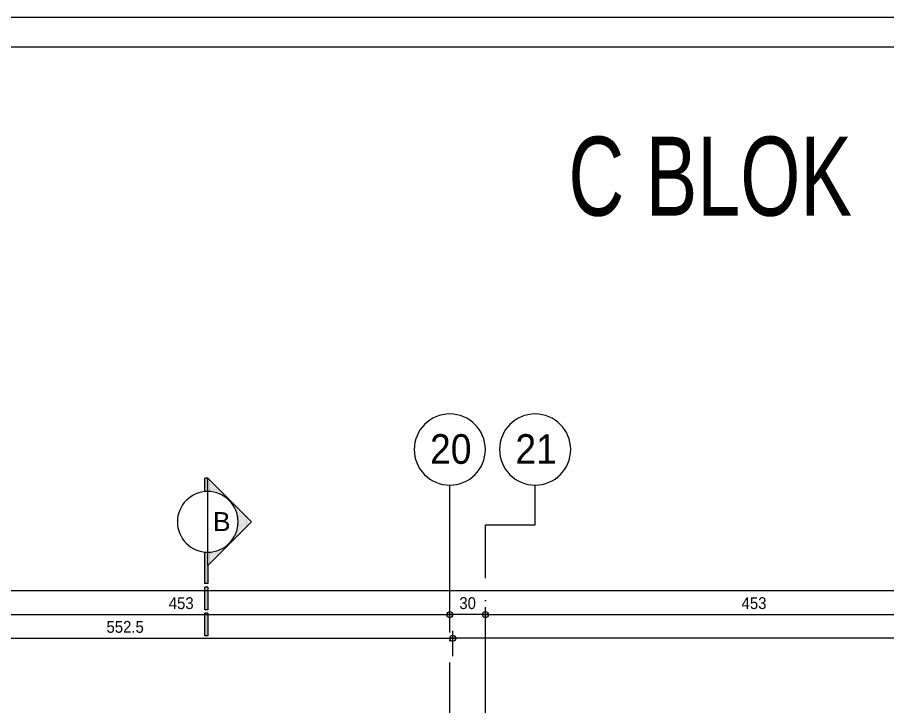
# Model space of a CAD drawing. Extents: x 460786 to 545292, y 30998 to 41694.
# Drawn here: x 480173 to 480907, y 41112 to 41694 of the extents above; entities that cross this region are included whole.
import ezdxf
from ezdxf.enums import TextEntityAlignment as Align

# ---------------------------------------------------------------- set-up
doc = ezdxf.new("R2010")
doc.units = 0
doc.header["$LTSCALE"] = 50
doc.header["$MEASUREMENT"] = 0
doc.header["$PDMODE"] = 35
doc.linetypes.add('DASHDOT', pattern=[5.5, 5, -0.25, 0, -0.25])
doc.layers.get('0').update_dxf_attribs({"linetype": 'CONTINUOUS'})
doc.layers.get('Defpoints').update_dxf_attribs({"linetype": 'CONTINUOUS'})
for name, color, linetype in [('A-Aks Balonu', 2, 'CONTINUOUS'), ('A-Aks Dikey', 12, 'DASHDOT'), ('A-Kesit Yazi', 4, 'CONTINUOUS'), ('A-Lejant', 23, 'CONTINUOUS'), ('A-Olcu DIS Yatay', 8, 'CONTINUOUS'), ('A-Yazı 1', 200, 'CONTINUOUS')]:
    doc.layers.add(name, color=color, linetype=linetype)
doc.styles.get("Standard").update_dxf_attribs({"font": 'arial.ttf', "width": 0.9})
doc.styles.add('STANDARD1', font='arial.ttf')
doc.dimstyles.new('EXIT', dxfattribs={"dimscale": 50, "dimtxt": 0.23, "dimasz": 0.03, "dimexe": 0.125, "dimexo": 0.5, "dimgap": 0.09, "dimtad": 1, "dimzin": 1, "dimdsep": 46, "dimtxsty": 'Standard', "dimblk": 'TICK', "dimcen": 0.2, "dimadec": 0, "dimazin": 0, "dimtfac": 1, "dimtix": 1, "dimtofl": 0, "dimtmove": 2, "dimatfit": 3, "dimldrblk": 'TICK', "dimfxl": 1, "dimtolj": 1, "dimtzin": 1, "dimarcsym": 0})

# ---------------------------------------------------------------- blocks, each defined once
blk = doc.blocks.new('aks')
blk.add_circle((-0.8, 38.6), 60)
at = {"width": 0.9}
blk.add_attdef('AKSNO', text='', height=50, dxfattribs=at).set_placement((-0.8, 38.6), align=Align.MIDDLE_CENTER)
blk = doc.blocks.new('*X5')
at = {"color": 0}
for p, q in [((116.4375, 395.075), (116.4375, 395.075)), ((116.45, 395.075), (116.45, 395.075)), ((116.45625, 395.0875), (116.45625, 395.0875)), ((116.4625, 395.1), (116.4625, 395.1)), ((116.4625, 395.075), (116.4625, 395.075)), ((116.46875, 395.0875), (116.46875, 395.0875)), ((116.475, 395.1), (116.475, 395.1)), ((116.475, 395.075), (116.475, 395.075)), ((116.48125, 395.1125), (116.48125, 395.1125)), ((116.48125, 395.0875), (116.48125, 395.0875)), ((116.4875, 395.125), (116.4875, 395.125)), ((116.4875, 395.1), (116.4875, 395.1)), ((116.4875, 395.075), (116.4875, 395.075)), ((116.49375, 395.1125), (116.49375, 395.1125)), ((116.49375, 395.0875), (116.49375, 395.0875)), ((116.5, 395.125), (116.5, 395.125)), ((116.5, 395.1), (116.5, 395.1)), ((116.5, 395.075), (116.5, 395.075)), ((116.50625, 395.1375), (116.50625, 395.1375)), ((116.50625, 395.1125), (116.50625, 395.1125)), ((116.50625, 395.0875), (116.50625, 395.0875)), ((116.5125, 395.15), (116.5125, 395.15)), ((116.5125, 395.125), (116.5125, 395.125)), ((116.5125, 395.1), (116.5125, 395.1)), ((116.5125, 395.075), (116.5125, 395.075)), ((116.51875, 395.1375), (116.51875, 395.1375)), ((116.51875, 395.1125), (116.51875, 395.1125)), ((116.51875, 395.0875), (116.51875, 395.0875)), ((116.525, 395.15), (116.525, 395.15)), ((116.525, 395.125), (116.525, 395.125)), ((116.525, 395.1), (116.525, 395.1)), ((116.525, 395.075), (116.525, 395.075)), ((116.53125, 395.1625), (116.53125, 395.1625)), ((116.53125, 395.1375), (116.53125, 395.1375)), ((116.53125, 395.1125), (116.53125, 395.1125)), ((116.53125, 395.0875), (116.53125, 395.0875)), ((116.5375, 395.175), (116.5375, 395.175)), ((116.5375, 395.15), (116.5375, 395.15)), ((116.5375, 395.125), (116.5375, 395.125)), ((116.5375, 395.1), (116.5375, 395.1)), ((116.5375, 395.075), (116.5375, 395.075)), ((116.54375, 395.1625), (116.54375, 395.1625)), ((116.54375, 395.1375), (116.54375, 395.1375)), ((116.54375, 395.1125), (116.54375, 395.1125)), ((116.54375, 395.0875), (116.54375, 395.0875)), ((116.55, 395.15), (116.55, 395.15)), ((116.55, 395.125), (116.55, 395.125)), ((116.55, 395.1), (116.55, 395.1)), ((116.55, 395.075), (116.55, 395.075)), ((116.55625, 395.1625), (116.55625, 395.1625)), ((116.55625, 395.1375), (116.55625, 395.1375)), ((116.55625, 395.1125), (116.55625, 395.1125)), ((116.55625, 395.0875), (116.55625, 395.0875)), ((116.5625, 395.15), (116.5625, 395.15)), ((116.5625, 395.125), (116.5625, 395.125)), ((116.5625, 395.1), (116.5625, 395.1)), ((116.5625, 395.075), (116.5625, 395.075)), ((116.56875, 395.1375), (116.56875, 395.1375)), ((116.56875, 395.1125), (116.56875, 395.1125)), ((116.56875, 395.0875), (116.56875, 395.0875)), ((116.575, 395.125), (116.575, 395.125)), ((116.575, 395.1), (116.575, 395.1)), ((116.575, 395.075), (116.575, 395.075)), ((116.58125, 395.1375), (116.58125, 395.1375)), ((116.58125, 395.1125), (116.58125, 395.1125)), ((116.58125, 395.0875), (116.58125, 395.0875)), ((116.5875, 395.125), (116.5875, 395.125)), ((116.5875, 395.1), (116.5875, 395.1)), ((116.5875, 395.075), (116.5875, 395.075)), ((116.59375, 395.1125), (116.59375, 395.1125)), ((116.59375, 395.0875), (116.59375, 395.0875)), ((116.6, 395.1), (116.6, 395.1)), ((116.6, 395.075), (116.6, 395.075)), ((116.60625, 395.1125), (116.60625, 395.1125)), ((116.60625, 395.0875), (116.60625, 395.0875)), ((116.6125, 395.1), (116.6125, 395.1)), ((116.6125, 395.075), (116.6125, 395.075)), ((116.61875, 395.0875), (116.61875, 395.0875)), ((116.625, 395.075), (116.625, 395.075)), ((116.63125, 395.0875), (116.63125, 395.0875)), ((116.6375, 395.075), (116.6375, 395.075)), ((116.3125, 394.95), (116.3125, 394.95)), ((116.325, 394.95), (116.325, 394.95)), ((116.33125, 394.9625), (116.33125, 394.9625)), ((116.3375, 394.975), (116.3375, 394.975)), ((116.34375, 394.9625), (116.34375, 394.9625)), ((116.35, 394.975), (116.35, 394.975)), ((116.35625, 394.9875), (116.35625, 394.9875)), ((116.35625, 394.9625), (116.35625, 394.9625)), ((116.3625, 395), (116.3625, 395)), ((116.3625, 394.975), (116.3625, 394.975)), ((116.36875, 394.9875), (116.36875, 394.9875)), ((116.375, 395), (116.375, 395)), ((116.375, 394.975), (116.375, 394.975)), ((116.38125, 395.0125), (116.38125, 395.0125)), ((116.38125, 394.9875), (116.38125, 394.9875)), ((116.3875, 395.025), (116.3875, 395.025)), ((116.3875, 395), (116.3875, 395)), ((116.39375, 395.0125), (116.39375, 395.0125)), ((116.39375, 394.9875), (116.39375, 394.9875)), ((116.4, 395.025), (116.4, 395.025)), ((116.4, 395), (116.4, 395)), ((116.40625, 395.0375), (116.40625, 395.0375)), ((116.40625, 395.0125), (116.40625, 395.0125)), ((116.40625, 394.9875), (116.40625, 394.9875)), ((116.4125, 395.05), (116.4125, 395.05)), ((116.4125, 395.025), (116.4125, 395.025)), ((116.4125, 395), (116.4125, 395)), ((116.41875, 395.0375), (116.41875, 395.0375)), ((116.41875, 395.0125), (116.41875, 395.0125)), ((116.425, 395.05), (116.425, 395.05)), ((116.425, 395.025), (116.425, 395.025)), ((116.425, 395), (116.425, 395)), ((116.43125, 395.0625), (116.43125, 395.0625)), ((116.43125, 395.0375), (116.43125, 395.0375)), ((116.43125, 395.0125), (116.43125, 395.0125)), ((116.4375, 395.05), (116.4375, 395.05)), ((116.4375, 395.025), (116.4375, 395.025)), ((116.4375, 395), (116.4375, 395)), ((116.44375, 395.0625), (116.44375, 395.0625)), ((116.44375, 395.0375), (116.44375, 395.0375)), ((116.44375, 395.0125), (116.44375, 395.0125)), ((116.45, 395.05), (116.45, 395.05)), ((116.45, 395.025), (116.45, 395.025)), ((116.45, 395), (116.45, 395)), ((116.45625, 395.0625), (116.45625, 395.0625)), ((116.45625, 395.0375), (116.45625, 395.0375)), ((116.45625, 395.0125), (116.45625, 395.0125)), ((116.4625, 395.05), (116.4625, 395.05)), ((116.4625, 395.025), (116.4625, 395.025)), ((116.4625, 395), (116.4625, 395)), ((116.46875, 395.0625), (116.46875, 395.0625)), ((116.46875, 395.0375), (116.46875, 395.0375)), ((116.46875, 395.0125), (116.46875, 395.0125)), ((116.475, 395.05), (116.475, 395.05)), ((116.475, 395.025), (116.475, 395.025)), ((116.48125, 395.0625), (116.48125, 395.0625)), ((116.48125, 395.0375), (116.48125, 395.0375)), ((116.48125, 395.0125), (116.48125, 395.0125)), ((116.4875, 395.05), (116.4875, 395.05)), ((116.4875, 395.025), (116.4875, 395.025)), ((116.49375, 395.0625), (116.49375, 395.0625)), ((116.49375, 395.0375), (116.49375, 395.0375)), ((116.49375, 395.0125), (116.49375, 395.0125)), ((116.5, 395.05), (116.5, 395.05)), ((116.5, 395.025), (116.5, 395.025)), ((116.50625, 395.0625), (116.50625, 395.0625)), ((116.50625, 395.0375), (116.50625, 395.0375)), ((116.50625, 395.0125), (116.50625, 395.0125)), ((116.5125, 395.05), (116.5125, 395.05)), ((116.5125, 395.025), (116.5125, 395.025)), ((116.51875, 395.0625), (116.51875, 395.0625)), ((116.51875, 395.0375), (116.51875, 395.0375)), ((116.51875, 395.0125), (116.51875, 395.0125)), ((116.525, 395.05), (116.525, 395.05)), ((116.525, 395.025), (116.525, 395.025)), ((116.53125, 395.0625), (116.53125, 395.0625)), ((116.53125, 395.0375), (116.53125, 395.0375)), ((116.53125, 395.0125), (116.53125, 395.0125)), ((116.5375, 395.05), (116.5375, 395.05)), ((116.5375, 395.025), (116.5375, 395.025)), ((116.54375, 395.0625), (116.54375, 395.0625)), ((116.54375, 395.0375), (116.54375, 395.0375)), ((116.54375, 395.0125), (116.54375, 395.0125)), ((116.55, 395.05), (116.55, 395.05)), ((116.55, 395.025), (116.55, 395.025)), ((116.55625, 395.0625), (116.55625, 395.0625)), ((116.55625, 395.0375), (116.55625, 395.0375)), ((116.55625, 395.0125), (116.55625, 395.0125)), ((116.5625, 395.05), (116.5625, 395.05)), ((116.5625, 395.025), (116.5625, 395.025)), ((116.56875, 395.0625), (116.56875, 395.0625)), ((116.56875, 395.0375), (116.56875, 395.0375)), ((116.56875, 395.0125), (116.56875, 395.0125)), ((116.575, 395.05), (116.575, 395.05)), ((116.575, 395.025), (116.575, 395.025)), ((116.58125, 395.0625), (116.58125, 395.0625)), ((116.58125, 395.0375), (116.58125, 395.0375)), ((116.58125, 395.0125), (116.58125, 395.0125)), ((116.5875, 395.05), (116.5875, 395.05)), ((116.5875, 395.025), (116.5875, 395.025)), ((116.59375, 395.0625), (116.59375, 395.0625)), ((116.59375, 395.0375), (116.59375, 395.0375)), ((116.59375, 395.0125), (116.59375, 395.0125)), ((116.6, 395.05), (116.6, 395.05)), ((116.6, 395.025), (116.6, 395.025)), ((116.60625, 395.0625), (116.60625, 395.0625)), ((116.60625, 395.0375), (116.60625, 395.0375)), ((116.60625, 395.0125), (116.60625, 395.0125)), ((116.6125, 395.05), (116.6125, 395.05)), ((116.6125, 395.025), (116.6125, 395.025)), ((116.61875, 395.0625), (116.61875, 395.0625)), ((116.61875, 395.0375), (116.61875, 395.0375)), ((116.61875, 395.0125), (116.61875, 395.0125)), ((116.625, 395.05), (116.625, 395.05)), ((116.625, 395.025), (116.625, 395.025)), ((116.625, 395), (116.625, 395)), ((116.63125, 395.0625), (116.63125, 395.0625)), ((116.63125, 395.0375), (116.63125, 395.0375)), ((116.63125, 395.0125), (116.63125, 395.0125)), ((116.6375, 395.05), (116.6375, 395.05)), ((116.6375, 395.025), (116.6375, 395.025)), ((116.6375, 395), (116.6375, 395)), ((116.64375, 395.0625), (116.64375, 395.0625)), ((116.64375, 395.0375), (116.64375, 395.0375)), ((116.64375, 395.0125), (116.64375, 395.0125)), ((116.65, 395.05), (116.65, 395.05)), ((116.65, 395.025), (116.65, 395.025)), ((116.65, 395), (116.65, 395)), ((116.65625, 395.0625), (116.65625, 395.0625)), ((116.65625, 395.0375), (116.65625, 395.0375)), ((116.65625, 395.0125), (116.65625, 395.0125)), ((116.6625, 395.05), (116.6625, 395.05)), ((116.6625, 395.025), (116.6625, 395.025)), ((116.6625, 395), (116.6625, 395)), ((116.66875, 395.0375), (116.66875, 395.0375)), ((116.66875, 395.0125), (116.66875, 395.0125)), ((116.66875, 394.9875), (116.66875, 394.9875)), ((116.675, 395.025), (116.675, 395.025)), ((116.675, 395), (116.675, 395)), ((116.68125, 395.0375), (116.68125, 395.0375)), ((116.68125, 395.0125), (116.68125, 395.0125)), ((116.68125, 394.9875), (116.68125, 394.9875)), ((116.6875, 395.025), (116.6875, 395.025)), ((116.6875, 395), (116.6875, 395)), ((116.69375, 395.0125), (116.69375, 395.0125)), ((116.69375, 394.9875), (116.69375, 394.9875)), ((116.7, 395), (116.7, 395)), ((116.70625, 395.0125), (116.70625, 395.0125)), ((116.70625, 394.9875), (116.70625, 394.9875)), ((116.7125, 395), (116.7125, 395)), ((116.7125, 394.975), (116.7125, 394.975)), ((116.71875, 394.9875), (116.71875, 394.9875)), ((116.725, 394.975), (116.725, 394.975)), ((116.73125, 394.9875), (116.73125, 394.9875)), ((116.73125, 394.9625), (116.73125, 394.9625)), ((116.7375, 394.975), (116.7375, 394.975)), ((116.74375, 394.9625), (116.74375, 394.9625)), ((116.75, 394.95), (116.75, 394.95)), ((116.75625, 394.9625), (116.75625, 394.9625)), ((116.7625, 394.95), (116.7625, 394.95)), ((116.20625, 394.8375), (116.20625, 394.8375)), ((116.2125, 394.85), (116.2125, 394.85)), ((116.23125, 394.8625), (116.23125, 394.8625)), ((116.2375, 394.875), (116.2375, 394.875)), ((116.25625, 394.8875), (116.25625, 394.8875)), ((116.2625, 394.9), (116.2625, 394.9)), ((116.28125, 394.9125), (116.28125, 394.9125)), ((116.2875, 394.925), (116.2875, 394.925)), ((116.30625, 394.9375), (116.30625, 394.9375)), ((116.76875, 394.9375), (116.76875, 394.9375)), ((116.78125, 394.9375), (116.78125, 394.9375)), ((116.7875, 394.925), (116.7875, 394.925)), ((116.80625, 394.9125), (116.80625, 394.9125)), ((116.83125, 394.8875), (116.83125, 394.8875)), ((116.85625, 394.8625), (116.85625, 394.8625)), ((116.8625, 394.85), (116.8625, 394.85)), ((116.88125, 394.8375), (116.88125, 394.8375)), ((116.0875, 394.725), (116.0875, 394.725)), ((116.1, 394.725), (116.1, 394.725)), ((116.10625, 394.7375), (116.10625, 394.7375)), ((116.1125, 394.75), (116.1125, 394.75)), ((116.1125, 394.725), (116.1125, 394.725)), ((116.11875, 394.7375), (116.11875, 394.7375)), ((116.125, 394.75), (116.125, 394.75)), ((116.125, 394.725), (116.125, 394.725)), ((116.13125, 394.7625), (116.13125, 394.7625)), ((116.13125, 394.7375), (116.13125, 394.7375)), ((116.1375, 394.775), (116.1375, 394.775)), ((116.1375, 394.75), (116.1375, 394.75)), ((116.1375, 394.725), (116.1375, 394.725)), ((116.14375, 394.7625), (116.14375, 394.7625)), ((116.14375, 394.7375), (116.14375, 394.7375)), ((116.15, 394.775), (116.15, 394.775)), ((116.15, 394.75), (116.15, 394.75)), ((116.15, 394.725), (116.15, 394.725)), ((116.15625, 394.7875), (116.15625, 394.7875)), ((116.15625, 394.7625), (116.15625, 394.7625)), ((116.15625, 394.7375), (116.15625, 394.7375)), ((116.1625, 394.8), (116.1625, 394.8)), ((116.1625, 394.775), (116.1625, 394.775)), ((116.1625, 394.75), (116.1625, 394.75)), ((116.16875, 394.7875), (116.16875, 394.7875)), ((116.16875, 394.7625), (116.16875, 394.7625)), ((116.175, 394.8), (116.175, 394.8)), ((116.175, 394.775), (116.175, 394.775)), ((116.18125, 394.8125), (116.18125, 394.8125)), ((116.18125, 394.7875), (116.18125, 394.7875)), ((116.1875, 394.825), (116.1875, 394.825)), ((116.1875, 394.8), (116.1875, 394.8)), ((116.19375, 394.8125), (116.19375, 394.8125)), ((116.2, 394.825), (116.2, 394.825)), ((116.8875, 394.825), (116.8875, 394.825)), ((116.89375, 394.8125), (116.89375, 394.8125)), ((116.9, 394.8), (116.9, 394.8)), ((116.90625, 394.8125), (116.90625, 394.8125)), ((116.90625, 394.7875), (116.90625, 394.7875)), ((116.9125, 394.8), (116.9125, 394.8)), ((116.9125, 394.775), (116.9125, 394.775)), ((116.91875, 394.7875), (116.91875, 394.7875)), ((116.91875, 394.7625), (116.91875, 394.7625)), ((116.925, 394.775), (116.925, 394.775)), ((116.925, 394.75), (116.925, 394.75)), ((116.925, 394.725), (116.925, 394.725)), ((116.93125, 394.7875), (116.93125, 394.7875)), ((116.93125, 394.7625), (116.93125, 394.7625)), ((116.93125, 394.7375), (116.93125, 394.7375)), ((116.9375, 394.775), (116.9375, 394.775)), ((116.9375, 394.75), (116.9375, 394.75)), ((116.9375, 394.725), (116.9375, 394.725)), ((116.94375, 394.7625), (116.94375, 394.7625)), ((116.94375, 394.7375), (116.94375, 394.7375)), ((116.95, 394.75), (116.95, 394.75)), ((116.95, 394.725), (116.95, 394.725)), ((116.95625, 394.7625), (116.95625, 394.7625)), ((116.95625, 394.7375), (116.95625, 394.7375)), ((116.9625, 394.75), (116.9625, 394.75)), ((116.9625, 394.725), (116.9625, 394.725)), ((116.96875, 394.7375), (116.96875, 394.7375)), ((116.975, 394.725), (116.975, 394.725)), ((116.98125, 394.7375), (116.98125, 394.7375)), ((116.9875, 394.725), (116.9875, 394.725)), ((115.98125, 394.6125), (115.98125, 394.6125)), ((115.9875, 394.625), (115.9875, 394.625)), ((115.99375, 394.6125), (115.99375, 394.6125)), ((116, 394.625), (116, 394.625)), ((116.00625, 394.6375), (116.00625, 394.6375)), ((116.00625, 394.6125), (116.00625, 394.6125)), ((116.0125, 394.65), (116.0125, 394.65)), ((116.0125, 394.625), (116.0125, 394.625)), ((116.01875, 394.6375), (116.01875, 394.6375)), ((116.01875, 394.6125), (116.01875, 394.6125)), ((116.025, 394.65), (116.025, 394.65)), ((116.025, 394.625), (116.025, 394.625)), ((116.03125, 394.6625), (116.03125, 394.6625)), ((116.03125, 394.6375), (116.03125, 394.6375)), ((116.03125, 394.6125), (116.03125, 394.6125)), ((116.0375, 394.675), (116.0375, 394.675)), ((116.0375, 394.65), (116.0375, 394.65)), ((116.0375, 394.625), (116.0375, 394.625)), ((116.04375, 394.6625), (116.04375, 394.6625)), ((116.04375, 394.6375), (116.04375, 394.6375)), ((116.04375, 394.6125), (116.04375, 394.6125)), ((116.05, 394.675), (116.05, 394.675)), ((116.05, 394.65), (116.05, 394.65)), ((116.05, 394.625), (116.05, 394.625)), ((116.05625, 394.6875), (116.05625, 394.6875)), ((116.05625, 394.6625), (116.05625, 394.6625)), ((116.05625, 394.6375), (116.05625, 394.6375)), ((116.05625, 394.6125), (116.05625, 394.6125)), ((116.0625, 394.7), (116.0625, 394.7)), ((116.0625, 394.675), (116.0625, 394.675)), ((116.0625, 394.65), (116.0625, 394.65)), ((116.0625, 394.625), (116.0625, 394.625)), ((116.06875, 394.6875), (116.06875, 394.6875)), ((116.06875, 394.6625), (116.06875, 394.6625)), ((116.06875, 394.6375), (116.06875, 394.6375)), ((116.06875, 394.6125), (116.06875, 394.6125)), ((116.075, 394.7), (116.075, 394.7)), ((116.075, 394.675), (116.075, 394.675)), ((116.075, 394.65), (116.075, 394.65)), ((116.075, 394.625), (116.075, 394.625)), ((116.08125, 394.7125), (116.08125, 394.7125)), ((116.08125, 394.6875), (116.08125, 394.6875)), ((116.08125, 394.6625), (116.08125, 394.6625)), ((116.08125, 394.6375), (116.08125, 394.6375)), ((116.08125, 394.6125), (116.08125, 394.6125)), ((116.0875, 394.7), (116.0875, 394.7)), ((116.0875, 394.675), (116.0875, 394.675)), ((116.0875, 394.65), (116.0875, 394.65)), ((116.0875, 394.625), (116.0875, 394.625)), ((116.09375, 394.7125), (116.09375, 394.7125)), ((116.09375, 394.6875), (116.09375, 394.6875)), ((116.09375, 394.6625), (116.09375, 394.6625)), ((116.09375, 394.6375), (116.09375, 394.6375)), ((116.09375, 394.6125), (116.09375, 394.6125)), ((116.1, 394.7), (116.1, 394.7)), ((116.1, 394.675), (116.1, 394.675)), ((116.1, 394.65), (116.1, 394.65)), ((116.1, 394.625), (116.1, 394.625)), ((116.10625, 394.7125), (116.10625, 394.7125)), ((116.10625, 394.6875), (116.10625, 394.6875)), ((116.10625, 394.6625), (116.10625, 394.6625)), ((116.10625, 394.6375), (116.10625, 394.6375)), ((116.10625, 394.6125), (116.10625, 394.6125)), ((116.1125, 394.7), (116.1125, 394.7)), ((116.1125, 394.675), (116.1125, 394.675)), ((116.1125, 394.65), (116.1125, 394.65)), ((116.1125, 394.625), (116.1125, 394.625)), ((116.11875, 394.7125), (116.11875, 394.7125)), ((116.11875, 394.6875), (116.11875, 394.6875)), ((116.11875, 394.6625), (116.11875, 394.6625)), ((116.11875, 394.6375), (116.11875, 394.6375)), ((116.11875, 394.6125), (116.11875, 394.6125)), ((116.125, 394.7), (116.125, 394.7)), ((116.125, 394.675), (116.125, 394.675)), ((116.125, 394.65), (116.125, 394.65)), ((116.125, 394.625), (116.125, 394.625)), ((116.13125, 394.7125), (116.13125, 394.7125)), ((116.13125, 394.6875), (116.13125, 394.6875)), ((116.13125, 394.6625), (116.13125, 394.6625)), ((116.13125, 394.6375), (116.13125, 394.6375)), ((116.13125, 394.6125), (116.13125, 394.6125)), ((116.1375, 394.7), (116.1375, 394.7)), ((116.1375, 394.675), (116.1375, 394.675)), ((116.1375, 394.65), (116.1375, 394.65)), ((116.1375, 394.625), (116.1375, 394.625)), ((116.14375, 394.7125), (116.14375, 394.7125)), ((116.14375, 394.6875), (116.14375, 394.6875)), ((116.14375, 394.6625), (116.14375, 394.6625)), ((116.15, 394.7), (116.15, 394.7)), ((116.93125, 394.7125), (116.93125, 394.7125)), ((116.9375, 394.7), (116.9375, 394.7)), ((116.9375, 394.675), (116.9375, 394.675)), ((116.94375, 394.7125), (116.94375, 394.7125)), ((116.94375, 394.6875), (116.94375, 394.6875)), ((116.94375, 394.6625), (116.94375, 394.6625)), ((116.94375, 394.6375), (116.94375, 394.6375)), ((116.94375, 394.6125), (116.94375, 394.6125)), ((116.95, 394.7), (116.95, 394.7)), ((116.95, 394.675), (116.95, 394.675)), ((116.95, 394.65), (116.95, 394.65)), ((116.95, 394.625), (116.95, 394.625)), ((116.95625, 394.7125), (116.95625, 394.7125)), ((116.95625, 394.6875), (116.95625, 394.6875)), ((116.95625, 394.6625), (116.95625, 394.6625)), ((116.95625, 394.6375), (116.95625, 394.6375)), ((116.95625, 394.6125), (116.95625, 394.6125)), ((116.9625, 394.7), (116.9625, 394.7)), ((116.9625, 394.675), (116.9625, 394.675)), ((116.9625, 394.65), (116.9625, 394.65)), ((116.9625, 394.625), (116.9625, 394.625)), ((116.96875, 394.7125), (116.96875, 394.7125)), ((116.96875, 394.6875), (116.96875, 394.6875)), ((116.96875, 394.6625), (116.96875, 394.6625)), ((116.96875, 394.6375), (116.96875, 394.6375)), ((116.96875, 394.6125), (116.96875, 394.6125)), ((116.975, 394.7), (116.975, 394.7)), ((116.975, 394.675), (116.975, 394.675)), ((116.975, 394.65), (116.975, 394.65)), ((116.975, 394.625), (116.975, 394.625)), ((116.98125, 394.7125), (116.98125, 394.7125)), ((116.98125, 394.6875), (116.98125, 394.6875)), ((116.98125, 394.6625), (116.98125, 394.6625)), ((116.98125, 394.6375), (116.98125, 394.6375)), ((116.98125, 394.6125), (116.98125, 394.6125)), ((116.9875, 394.7), (116.9875, 394.7)), ((116.9875, 394.675), (116.9875, 394.675)), ((116.9875, 394.65), (116.9875, 394.65)), ((116.9875, 394.625), (116.9875, 394.625)), ((116.99375, 394.7125), (116.99375, 394.7125)), ((116.99375, 394.6875), (116.99375, 394.6875)), ((116.99375, 394.6625), (116.99375, 394.6625)), ((116.99375, 394.6375), (116.99375, 394.6375)), ((116.99375, 394.6125), (116.99375, 394.6125)), ((117, 394.7), (117, 394.7)), ((117, 394.675), (117, 394.675)), ((117, 394.65), (117, 394.65)), ((117, 394.625), (117, 394.625)), ((117.00625, 394.7125), (117.00625, 394.7125)), ((117.00625, 394.6875), (117.00625, 394.6875)), ((117.00625, 394.6625), (117.00625, 394.6625)), ((117.00625, 394.6375), (117.00625, 394.6375)), ((117.00625, 394.6125), (117.00625, 394.6125)), ((117.0125, 394.7), (117.0125, 394.7)), ((117.0125, 394.675), (117.0125, 394.675)), ((117.0125, 394.65), (117.0125, 394.65)), ((117.0125, 394.625), (117.0125, 394.625)), ((117.01875, 394.6875), (117.01875, 394.6875)), ((117.01875, 394.6625), (117.01875, 394.6625)), ((117.01875, 394.6375), (117.01875, 394.6375)), ((117.01875, 394.6125), (117.01875, 394.6125)), ((117.025, 394.675), (117.025, 394.675)), ((117.025, 394.65), (117.025, 394.65)), ((117.025, 394.625), (117.025, 394.625)), ((117.03125, 394.6875), (117.03125, 394.6875)), ((117.03125, 394.6625), (117.03125, 394.6625)), ((117.03125, 394.6375), (117.03125, 394.6375)), ((117.03125, 394.6125), (117.03125, 394.6125)), ((117.0375, 394.675), (117.0375, 394.675)), ((117.0375, 394.65), (117.0375, 394.65)), ((117.0375, 394.625), (117.0375, 394.625)), ((117.04375, 394.6625), (117.04375, 394.6625)), ((117.04375, 394.6375), (117.04375, 394.6375)), ((117.04375, 394.6125), (117.04375, 394.6125)), ((117.05, 394.65), (117.05, 394.65)), ((117.05, 394.625), (117.05, 394.625)), ((117.05625, 394.6625), (117.05625, 394.6625)), ((117.05625, 394.6375), (117.05625, 394.6375)), ((117.05625, 394.6125), (117.05625, 394.6125)), ((117.0625, 394.65), (117.0625, 394.65)), ((117.0625, 394.625), (117.0625, 394.625)), ((117.06875, 394.6375), (117.06875, 394.6375)), ((117.06875, 394.6125), (117.06875, 394.6125)), ((117.075, 394.625), (117.075, 394.625)), ((117.08125, 394.6375), (117.08125, 394.6375)), ((117.08125, 394.6125), (117.08125, 394.6125)), ((117.0875, 394.625), (117.0875, 394.625)), ((117.09375, 394.6125), (117.09375, 394.6125)), ((117.10625, 394.6125), (117.10625, 394.6125))]:
    blk.add_line(p, q, dxfattribs=at)
blk = doc.blocks.new('kesit-p2')
h = blk.add_hatch()
h.set_pattern_fill('DOTS', scale=0.2, angle=90)
h.set_pattern_definition([(90, (294857.23727, 191937.31927), (-0.3175, 0.15875), [0, -0.3175])])
h.paths.add_polyline_path([(107.49, 62.37), (107.49, 51.2, -0.023249), (109.87, 51.09), (109.87, 62.37)])
h.paths.add_polyline_path([(107.49, 0), (107.49, -11.17), (107.49, -26.52), (109.87, -26.52), (109.87, 0.11, -0.023249)])
h.paths.add_polyline_path([(107.49, -29.51), (107.49, -48.56), (109.87, -48.56), (109.87, -29.51)])
h.paths.add_polyline_path([(107.49, -51.55), (107.49, -70.59), (109.87, -70.59), (109.87, -51.55)])
at = {"color": 0}
for p, q in [((107.49, 62.37), (70.72, 25.6)), ((107.49, -11.17), (107.49, 62.37)), ((109.87, 51.09), (109.87, 62.37)), ((107.49, -11.17), (70.72, 25.6)), ((109.87, -26.52), (109.87, 0.11)), ((109.87, -48.56), (109.87, -29.51)), ((109.87, -70.59), (109.87, -51.55))]:
    blk.add_line(p, q, dxfattribs=at)
for p, q in [((107.49, 62.37), (109.87, 62.37)), ((107.49, -11.17), (107.49, -26.52)), ((107.49, -26.52), (109.87, -26.52)), ((107.49, -29.51), (107.49, -48.56)), ((107.49, -29.51), (109.87, -29.51)), ((107.49, -48.56), (109.87, -48.56)), ((107.49, -51.55), (107.49, -70.59)), ((107.49, -51.55), (109.87, -51.55)), ((107.49, -70.59), (109.87, -70.59))]:
    blk.add_line(p, q)
blk.add_circle((107.49, 25.6), 25.6, dxfattribs=at)
at = {"color": 7, "xscale": 64, "yscale": 64, "zscale": 64, "rotation": 90}
blk.add_blockref('*X5', (25362.39, -7433.1), dxfattribs=at)
at = {"style": 'STANDARD1'}
blk.add_attdef('TEXT', text='', height=16, dxfattribs=at).set_placement((95.69, 25.83), align=Align.MIDDLE_CENTER)
at = {"style": 'STANDARD1', "width": 0.6}
blk.add_attdef('TEXT', text='', height=12, dxfattribs=at).set_placement((119.93, 26.59), align=Align.MIDDLE_CENTER)
blk = doc.blocks.new('TICK', base_point=(53.7, 38.06))
blk.add_line((55.37, 38.06), (52.04, 38.06))
blk.add_circle((53.7, 38.06), 1.67)
blk = doc.blocks.new('*D413')
at = {"layer": 'A-Olcu DIS Yatay', "color": 0, "lineweight": -2, "transparency": 16777216}
for p, q in [((480084.58, 41174.93), (480084.58, 41196.18)), ((480537.58, 41174.93), (480537.58, 41196.18)), ((480086.08, 41189.93), (480536.08, 41189.93))]:
    blk.add_line(p, q, dxfattribs=at)
at = {"layer": 'Defpoints', "color": 0, "transparency": 16777216}
for p in [(480537.58, 41189.93), (480084.58, 41149.93), (480537.58, 41149.93)]:
    blk.add_point(p, dxfattribs=at)
at = {"layer": 'A-Olcu DIS Yatay', "color": 0, "lineweight": -2, "transparency": 16777216, "xscale": 1.5, "yscale": 1.5, "zscale": 1.5, "rotation": 180}
blk.add_blockref('TICK', (480084.58, 41189.93), dxfattribs=at)
at = {"layer": 'A-Olcu DIS Yatay', "color": 0, "lineweight": -2, "transparency": 16777216, "xscale": 1.5, "yscale": 1.5, "zscale": 1.5}
blk.add_blockref('TICK', (480537.58, 41189.93), dxfattribs=at)
at = {"layer": 'A-Olcu DIS Yatay', "color": 0, "transparency": 16777216, "insert": (480311.08, 41199.54), "char_height": 10, "attachment_point": 5}
blk.add_mtext('\\A1;453', dxfattribs=at)
blk = doc.blocks.new('*D414')
at = {"layer": 'A-Olcu DIS Yatay', "color": 0, "lineweight": -2, "transparency": 16777216}
for p, q in [((480537.58, 41174.93), (480537.58, 41196.18)), ((480567.58, 41174.93), (480567.58, 41196.18)), ((480566.08, 41189.93), (480539.08, 41189.93))]:
    blk.add_line(p, q, dxfattribs=at)
at = {"layer": 'Defpoints', "color": 0, "transparency": 16777216}
for p in [(480537.58, 41189.93), (480537.58, 41149.93), (480567.58, 41149.93)]:
    blk.add_point(p, dxfattribs=at)
at = {"layer": 'A-Olcu DIS Yatay', "color": 0, "lineweight": -2, "transparency": 16777216, "xscale": 1.5, "yscale": 1.5, "zscale": 1.5}
for p, rotation in [((480537.58, 41189.93), 180.0000000000139), ((480567.58, 41189.93), 1.390887405250396e-11)]:
    blk.add_blockref('TICK', p, dxfattribs=dict(at, rotation=rotation))
at = {"layer": 'A-Olcu DIS Yatay', "color": 0, "transparency": 16777216, "insert": (480552.58, 41199.54), "char_height": 10, "attachment_point": 5}
blk.add_mtext('\\A1;30', dxfattribs=at)
blk = doc.blocks.new('*D415')
at = {"layer": 'A-Olcu DIS Yatay', "color": 0, "lineweight": -2, "transparency": 16777216}
for p, q in [((480567.58, 41174.93), (480567.58, 41196.18)), ((481020.58, 41174.93), (481020.58, 41196.18)), ((480569.08, 41189.93), (481019.08, 41189.93))]:
    blk.add_line(p, q, dxfattribs=at)
at = {"layer": 'Defpoints', "color": 0, "transparency": 16777216}
for p in [(481020.58, 41189.93), (480567.58, 41149.93), (481020.58, 41149.93)]:
    blk.add_point(p, dxfattribs=at)
at = {"layer": 'A-Olcu DIS Yatay', "color": 0, "lineweight": -2, "transparency": 16777216, "xscale": 1.5, "yscale": 1.5, "zscale": 1.5, "rotation": 180}
blk.add_blockref('TICK', (480567.58, 41189.93), dxfattribs=at)
at = {"layer": 'A-Olcu DIS Yatay', "color": 0, "lineweight": -2, "transparency": 16777216, "xscale": 1.5, "yscale": 1.5, "zscale": 1.5}
blk.add_blockref('TICK', (481020.58, 41189.93), dxfattribs=at)
at = {"layer": 'A-Olcu DIS Yatay', "color": 0, "transparency": 16777216, "insert": (480794.08, 41199.54), "char_height": 10, "attachment_point": 5}
blk.add_mtext('\\A1;453', dxfattribs=at)
blk = doc.blocks.new('*D437')
at = {"layer": 'A-Olcu DIS Yatay', "color": 0, "lineweight": -2, "transparency": 16777216}
for p, q in [((479987.58, 41154.93), (479987.58, 41176.18)), ((479989.08, 41169.93), (480538.58, 41169.93)), ((480540.08, 41154.93), (480540.08, 41176.18))]:
    blk.add_line(p, q, dxfattribs=at)
at = {"layer": 'Defpoints', "color": 0, "transparency": 16777216}
for p in [(480540.08, 41169.93), (479987.58, 41129.93), (480540.08, 41129.93)]:
    blk.add_point(p, dxfattribs=at)
at = {"layer": 'A-Olcu DIS Yatay', "color": 0, "lineweight": -2, "transparency": 16777216, "xscale": 1.5, "yscale": 1.5, "zscale": 1.5, "rotation": 180}
blk.add_blockref('TICK', (479987.58, 41169.93), dxfattribs=at)
at = {"layer": 'A-Olcu DIS Yatay', "color": 0, "lineweight": -2, "transparency": 16777216, "xscale": 1.5, "yscale": 1.5, "zscale": 1.5}
blk.add_blockref('TICK', (480540.08, 41169.93), dxfattribs=at)
at = {"layer": 'A-Olcu DIS Yatay', "color": 0, "transparency": 16777216, "insert": (480263.83, 41179.54), "char_height": 10, "attachment_point": 5}
blk.add_mtext('\\A1;552.5', dxfattribs=at)
blk = doc.blocks.new('*D438')
at = {"layer": 'A-Olcu DIS Yatay', "color": 0, "lineweight": -2, "transparency": 16777216}
for p, q in [((480540.08, 41154.93), (480540.08, 41176.18)), ((481944.08, 41169.93), (480541.58, 41169.93)), ((481945.58, 41154.93), (481945.58, 41176.18))]:
    blk.add_line(p, q, dxfattribs=at)
at = {"layer": 'Defpoints', "color": 0, "transparency": 16777216}
for p in [(480540.08, 41169.93), (480540.08, 41129.93), (481945.58, 41129.93)]:
    blk.add_point(p, dxfattribs=at)
at = {"layer": 'A-Olcu DIS Yatay', "color": 0, "lineweight": -2, "transparency": 16777216, "xscale": 1.5, "yscale": 1.5, "zscale": 1.5}
for p, rotation in [((480540.08, 41169.93), 180.000000000005), ((481945.58, 41169.93), 5.03597163969971e-12)]:
    blk.add_blockref('TICK', p, dxfattribs=dict(at, rotation=rotation))
at = {"layer": 'A-Olcu DIS Yatay', "color": 0, "transparency": 16777216, "insert": (481242.83, 41179.54), "char_height": 10, "attachment_point": 5}
blk.add_mtext('\\A1;1405.5', dxfattribs=at)
blk = doc.blocks.new('*D443')
at = {"layer": 'A-Olcu DIS Yatay', "color": 0, "lineweight": -2, "transparency": 16777216}
for p, q in [((477801.55, 41194.93), (477801.55, 41216.18)), ((484700.58, 41194.93), (484700.58, 41216.18)), ((484699.08, 41209.93), (477803.05, 41209.93))]:
    blk.add_line(p, q, dxfattribs=at)
at = {"layer": 'Defpoints', "color": 0, "transparency": 16777216}
for p in [(477801.55, 41209.93), (477801.55, 41169.93), (484700.58, 41169.93)]:
    blk.add_point(p, dxfattribs=at)
at = {"layer": 'A-Olcu DIS Yatay', "color": 0, "lineweight": -2, "transparency": 16777216, "xscale": 1.5, "yscale": 1.5, "zscale": 1.5}
for p, rotation in [((477801.55, 41209.93), 179.9999999999996), ((484700.58, 41209.93), 359.9999999999997)]:
    blk.add_blockref('TICK', p, dxfattribs=dict(at, rotation=rotation))
at = {"layer": 'A-Olcu DIS Yatay', "color": 0, "transparency": 16777216, "insert": (481251.07, 41219.54), "char_height": 10, "attachment_point": 5}
blk.add_mtext('\\A1;6899', dxfattribs=at)

msp = doc.modelspace()

# ---------------------------------------------------------------- linework, layer by layer
at = {"layer": 'A-Aks Dikey', "ltscale": 1.5}
for p, q in [((480537.58, 37886.28), (480537.58, 41299.23)), ((480609.53, 41265.66), (480609.53, 41299.23)), ((480567.58, 37919.86), (480567.58, 41265.66)), ((480567.58, 41265.66), (480609.53, 41265.66))]:
    msp.add_line(p, q, dxfattribs=at)
at = {"layer": 'A-Lejant'}
msp.add_lwpolyline([(460786.15, 41693.81), (460786.15, 37193.81), (545291.84, 37193.81), (545291.84, 41693.81), (460786.15, 41693.81)], dxfattribs=at)
msp.add_lwpolyline([(460811.15, 41668.81), (460811.15, 37218.81), (545266.84, 37218.81), (545266.84, 41668.81)], close=True, dxfattribs=at)

# ---------------------------------------------------------------- block references
at = {"layer": 'A-Aks Balonu'}
ref = msp.add_blockref('aks', (480537.16, 41309.91), dxfattribs=dict(at, xscale=-0.5, yscale=0.5, zscale=0.5))
ref.add_attrib('AKSNO', '20', dxfattribs={"layer": '0', "height": 25, "width": 0.9}).set_placement((480538.38, 41329.66), align=Align.MIDDLE_CENTER)
ref = msp.add_blockref('aks', (480609.11, 41309.91), dxfattribs=dict(at, xscale=-0.5, yscale=0.5, zscale=0.5))
ref.add_attrib('AKSNO', '21', dxfattribs={"layer": '0', "height": 25, "width": 0.9}).set_placement((480610.33, 41329.66), align=Align.MIDDLE_CENTER)
at = {"layer": 'A-Kesit Yazi'}
ref = msp.add_blockref('kesit-p2', (480440.94, 41242.6), dxfattribs=dict(at, xscale=-1))
ref.add_attrib('TEXT', 'B', dxfattribs={"layer": '0', "height": 16, "style": 'STANDARD1'}).set_placement((480345.25, 41268.43), align=Align.MIDDLE_CENTER)

# ---------------------------------------------------------------- texts
at = {"layer": 'A-Yazı 1', "width": 0.7}
msp.add_text('C BLOK', height=66.667, dxfattribs=at).set_placement((480637.56, 41526.52))

# ---------------------------------------------------------------- dimensions: what is measured, and where the dimension line sits
at = {"layer": 'A-Olcu DIS Yatay'}
for p1, p2, distance, picture, middle in [((484700.58, 41169.93), (477801.55, 41169.93), -40, '*D443', (481251.07, 41219.54)), ((480084.58, 41149.93), (480537.58, 41149.93), 40, '*D413', (480311.08, 41199.54)), ((480567.58, 41149.93), (480537.58, 41149.93), -40, '*D414', (480552.58, 41199.54)), ((480567.58, 41149.93), (481020.58, 41149.93), 40, '*D415', (480794.08, 41199.54)), ((479987.58, 41129.93), (480540.08, 41129.93), 40, '*D437', (480263.83, 41179.54)), ((481945.58, 41129.93), (480540.08, 41129.93), -40, '*D438', (481242.83, 41179.54))]:
    dim = msp.add_aligned_dim(p1=p1, p2=p2, distance=distance, dimstyle='EXIT', override={"dimtxt": 0.2, "dimdec": 1, "dimzin": 9, "dimtdec": 1}, dxfattribs=at)
    dim.commit()
    dim.dimension.update_dxf_attribs({"geometry": picture, "text_midpoint": middle})

doc.saveas('drawing.dxf')
